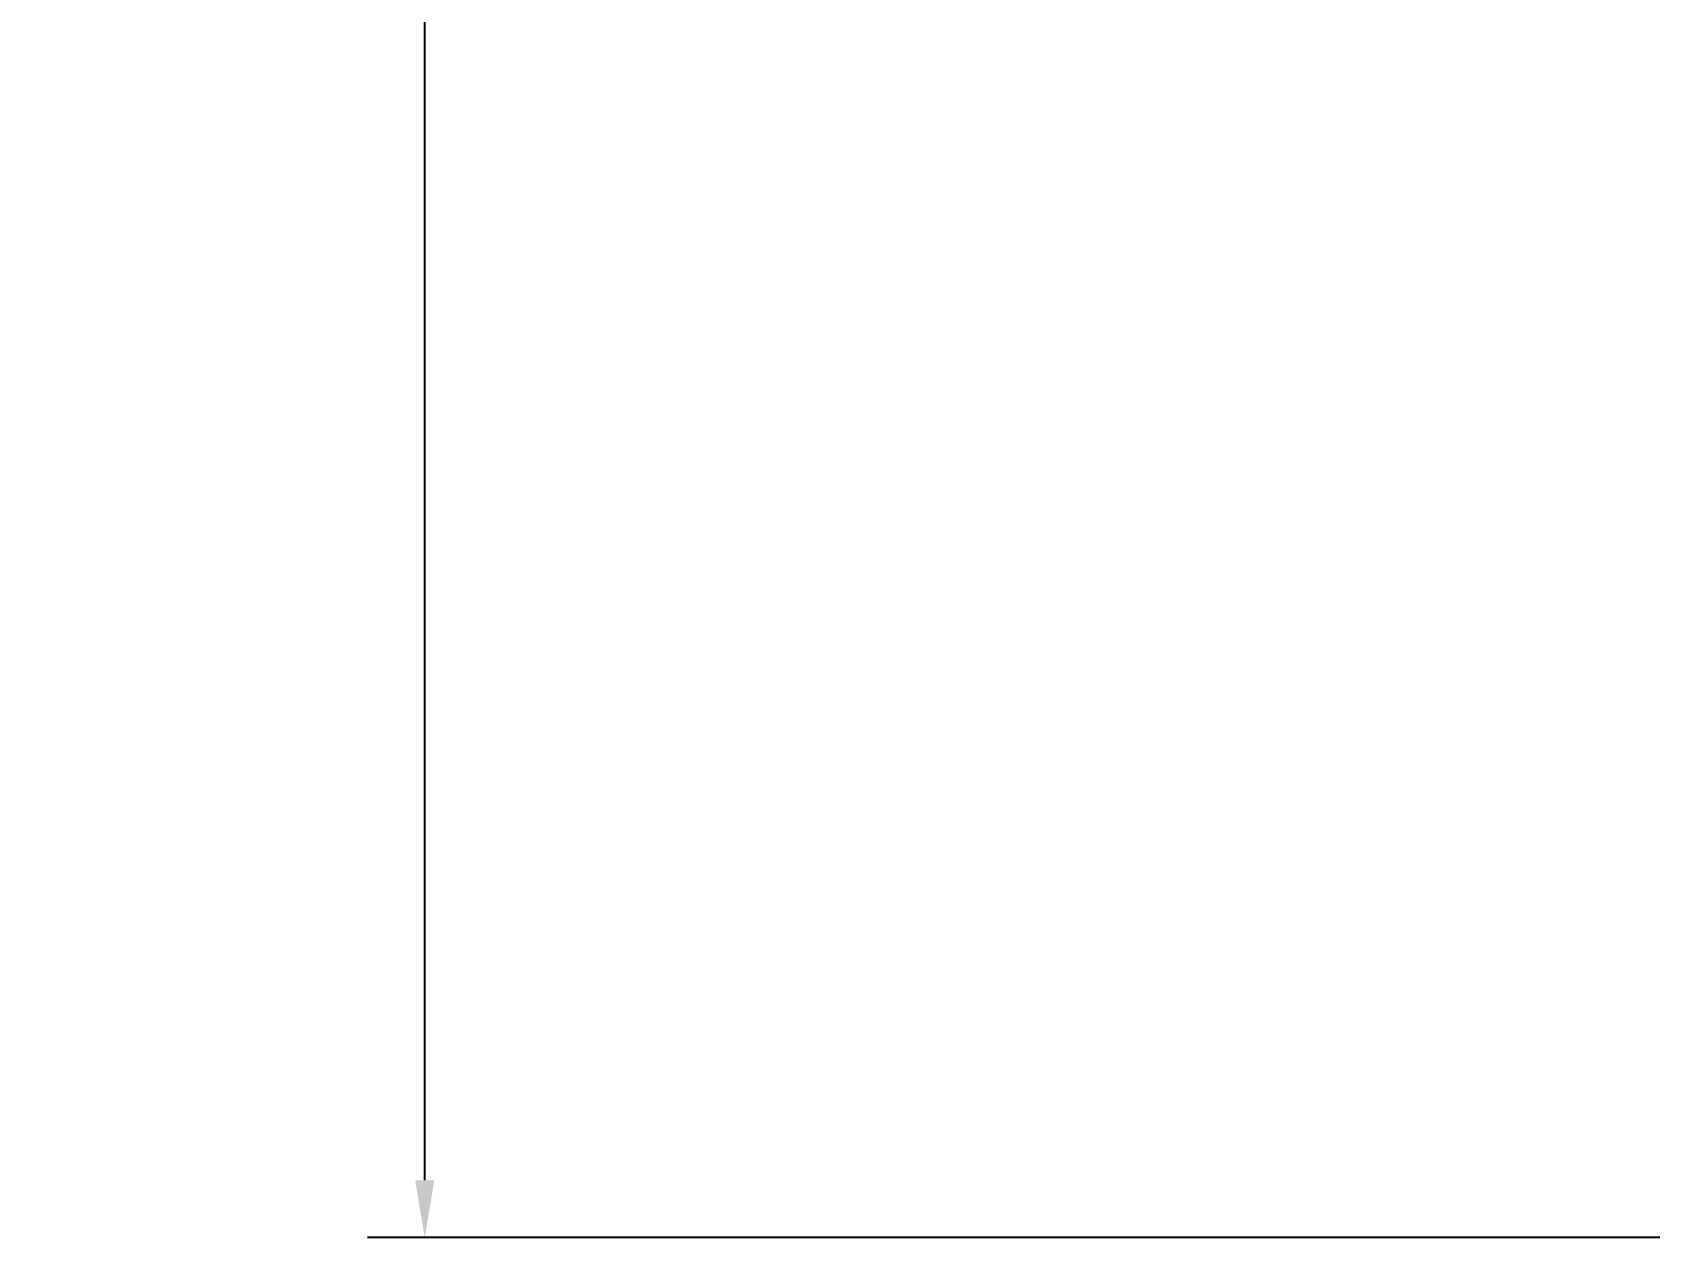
# Model space of a CAD drawing. Header units: inches. Extents: x -10 to 121, y -23 to 38.
# Drawn here: x -2.13 to 2.94, y 1.82 to 5.6 of the extents above; entities that cross this region are included whole.
import ezdxf

# ---------------------------------------------------------------- set-up
doc = ezdxf.new("R2010")
doc.units = ezdxf.units.IN
doc.header["$MEASUREMENT"] = 0
doc.layers.add('cotare', color=3, linetype='Continuous')
doc.styles.get("Standard").update_dxf_attribs({"font": 'arial.ttf'})
doc.dimstyles.get("Standard").update_dxf_attribs({"dimtxt": 0.5, "dimasz": 0.18, "dimexe": 0.18, "dimexo": 0.0625, "dimgap": 0.09, "dimtad": 0, "dimtih": 1, "dimtoh": 1, "dimdec": 4, "dimzin": 0, "dimdsep": 46, "dimtxsty": 'Standard', "dimcen": 0.09, "dimadec": 0, "dimazin": 0, "dimtfac": 1, "dimtdec": 4, "dimtofl": 0, "dimtmove": 0, "dimatfit": 3, "dimfxl": 1, "dimtolj": 1, "dimtzin": 0, "dimarcsym": 0})

# ---------------------------------------------------------------- blocks, each defined once
blk = doc.blocks.new('*D60')
at = {"layer": 'cotare', "color": 0, "lineweight": -2, "transparency": 16777216}
for p, q in [((6.4576, 26.1832), (-1.082, 26.1832)), ((-0.902, 26.0032), (-0.902, 14.346)), ((-0.902, 1.9982), (-0.902, 13.6554)), ((6.4576, 1.8182), (-1.082, 1.8182))]:
    blk.add_line(p, q, dxfattribs=at)
at = {"layer": 'cotare', "color": 0, "transparency": 16777216}
for points in [[(-0.932, 26.0032), (-0.872, 26.0032), (-0.902, 26.1832)], [(-0.932, 1.9982), (-0.872, 1.9982), (-0.902, 1.8182)]]:
    blk.add_solid(points, dxfattribs=at)
at = {"layer": 'Defpoints', "color": 0, "transparency": 16777216}
for p in [(6.5201, 26.1832), (-0.902, 1.8182), (6.5201, 1.8182)]:
    blk.add_point(p, dxfattribs=at)
at = {"layer": 'cotare', "color": 0, "transparency": 16777216, "insert": (-0.902, 14.0007), "char_height": 0.5, "attachment_point": 5}
blk.add_mtext('\\A1;24.5000', dxfattribs=at)

msp = doc.modelspace()

# ---------------------------------------------------------------- dimensions: what is measured, and where the dimension line sits
at = {"layer": 'cotare'}
dim = msp.add_linear_dim(base=(-0.90197, 1.81819), p1=(6.52007, 26.18324), p2=(6.52007, 1.81819), angle=90, text='24.5000', dimstyle='Standard', dxfattribs=at)
dim.commit()
dim.dimension.update_dxf_attribs({"geometry": '*D60', "text_midpoint": (-0.90197, 14.00072)})

doc.saveas('drawing.dxf')
